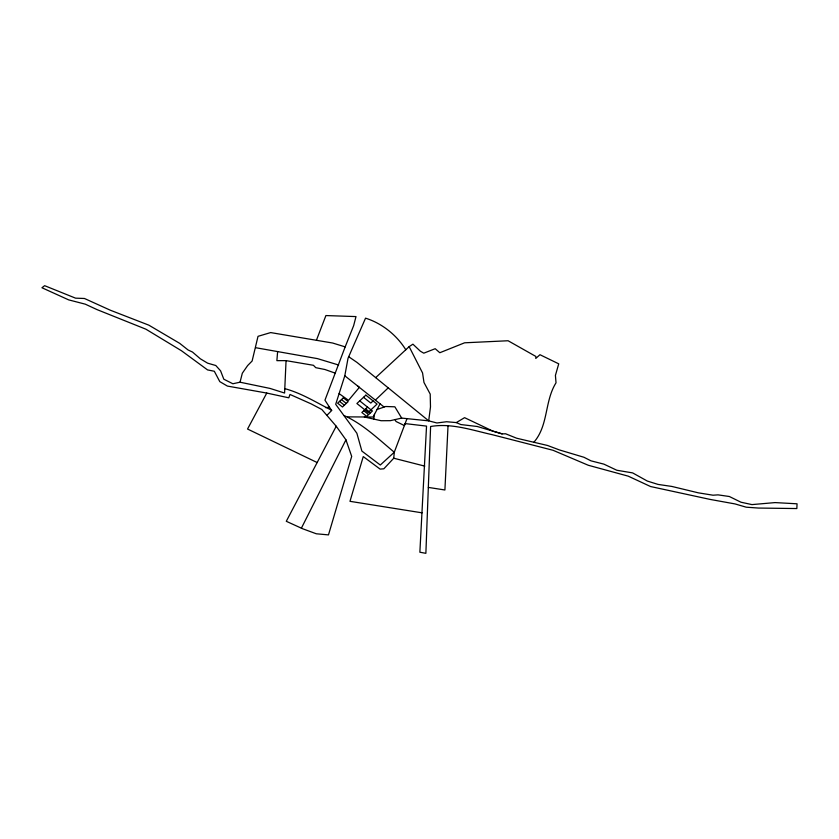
<?xml version="1.0" encoding="UTF-8"?>
<svg xmlns="http://www.w3.org/2000/svg" width="839" height="839" viewBox="0 0 839 839"><rect width="100%" height="100%" fill="white"/><g stroke="black" fill="none" stroke-linecap="round" stroke-linejoin="round"><path stroke-width="1.26" d="M277.604 351.803L276.88 360.655L286.057 360.634L284.589 393.04L270.032 388.426L240.038 382.206L232.875 383.759L223.814 379.207L220.584 370.838L215.791 365.51L207.653 363.182L200.322 358.798L192.488 352.044L188.062 349.968L179.745 343.382L148.828 325.154L110.318 310.21L84.456 298.485L75.573 298.16L44.614 285.68L41.95 287.756L68.62 299.859L85.305 304.179L96.978 309.591L145.913 329.192L181.497 350.765L207.548 369.905L214.323 371.258L219.787 381.63L227.4 386.076L266.771 393.061L288.805 397.812L290 394.456L311.122 403.853L321.83 409.495L336.229 426.243L345.941 439.835L351.698 456.395L328.479 534.894L316.303 533.782L302.659 528.759L286.288 521.292L336.229 426.243M364.325 416.983L381.168 420.727L390.366 420.675L401.671 418.095L428.698 420.853L436.941 422.971L446.579 421.734L456.332 422.583L460.821 424.555L477.265 426.495L502.142 433.878L505.623 433.784L516.635 438.22L547.5 445.467L559.403 449.935L583.975 457.276L591.055 460.863L603.881 464.135L616.812 470.249L632.637 472.902L647.341 481.072L658.049 484.418L671.903 486.452L698.352 492.839L713.035 495.209L718.027 494.863L729.364 496.51L740.952 502.204L751.954 504.606L775.068 502.592L797.05 503.799L796.84 508.549L758.456 508.056L746.207 507.186L735.016 503.924L710.161 499.425L650.571 486.536L628.222 476.153L588.244 465.246L553.037 450.281L492.136 434.665C472.063 430.197 451.33 422.866 430.606 426.506L425.876 553.321L419.867 552.219L426.537 426.107L405.122 423.59L394.278 452.242L393.753 458.22L383.843 468.802L380.109 469.106L363.256 456.584L349.978 501.323L422.101 512.839M448.036 425.677L444.911 489.986L428.341 487.407M373.754 418.986L374.477 414.372M344.116 415.557C362.993 424.094 378.337 438.965 394.278 452.242L380.298 465.026L361.871 451.078L356.869 433.249L335.694 404.325L344.798 375.788L348.038 358.232L365.542 318.159C381.934 323.298 396.774 335.097 405.782 349.758M240.038 382.206L242.324 373.208L247.652 365.552L252.12 361.011L258.024 336.324L270.672 332.58L332.611 343.015L345.175 346.874L353.659 325.637L355.998 316.586L325.91 315.558L316.429 340.235M331.405 410.177L324.955 400.172L345.175 346.874M406.894 418.881L404.388 425.551L396.018 421.493L394.98 419.51M301.39 528.171L345.941 439.835M380.057 403.821L373.072 417.035L347.839 416.868M266.771 393.061L247.547 429.033L317.152 462.541M533.866 442.268C548.58 425.363 544.427 401.346 556.026 382.794L555.418 375.4L558.732 363.832L539.97 354.719L535.785 358.421L535.869 356.449L508.088 340.749L464.596 342.805L439.814 352.737L435.21 348.699L423.789 353.177L420.37 351.216L412.924 344.179L409.149 346.643L375.704 377.613M327.21 415.032L331.835 410.355C316.481 402.615 301.652 393.176 284.757 388.635M375.39 400.098L388.258 387.817M373.082 400.916L370.786 403.066L363.539 397.298M367.587 407.135L361.85 412.505L366.685 416.354L372.411 410.984L359.721 400.874M456.332 422.583L464.575 417.665L492.871 431.12L502.142 433.878M377.047 409.505L385.688 406.506L394.865 406.81L401.671 418.095M325.511 407.618L329.245 407.251M286.057 360.634L313.44 365.301L315.758 367.671L324.955 369.517L335.422 373.208M255.832 347.734L317.436 358.62L338.599 365.007M393.753 458.22L424.754 466.117M348.688 356.722L357.078 362.469L428.698 420.853L430.491 406.915L430.208 394.089L423.978 382.469L422.562 372.956L409.149 346.643M339.103 393.617L348.531 400.329L359.375 387.356L357.687 386.024M344.798 375.788L384.031 406.978M365.678 408.929L370.502 412.767M363.759 410.711L368.594 414.56M341.452 399.574L346.276 403.423M339.533 401.367L344.368 405.216M343.361 397.791L337.624 403.16L342.459 406.999L348.185 401.629L343.361 397.791M365.835 395.148L356.9 403.517L368.132 412.452L377.068 404.083L365.835 395.148"/></g></svg>
